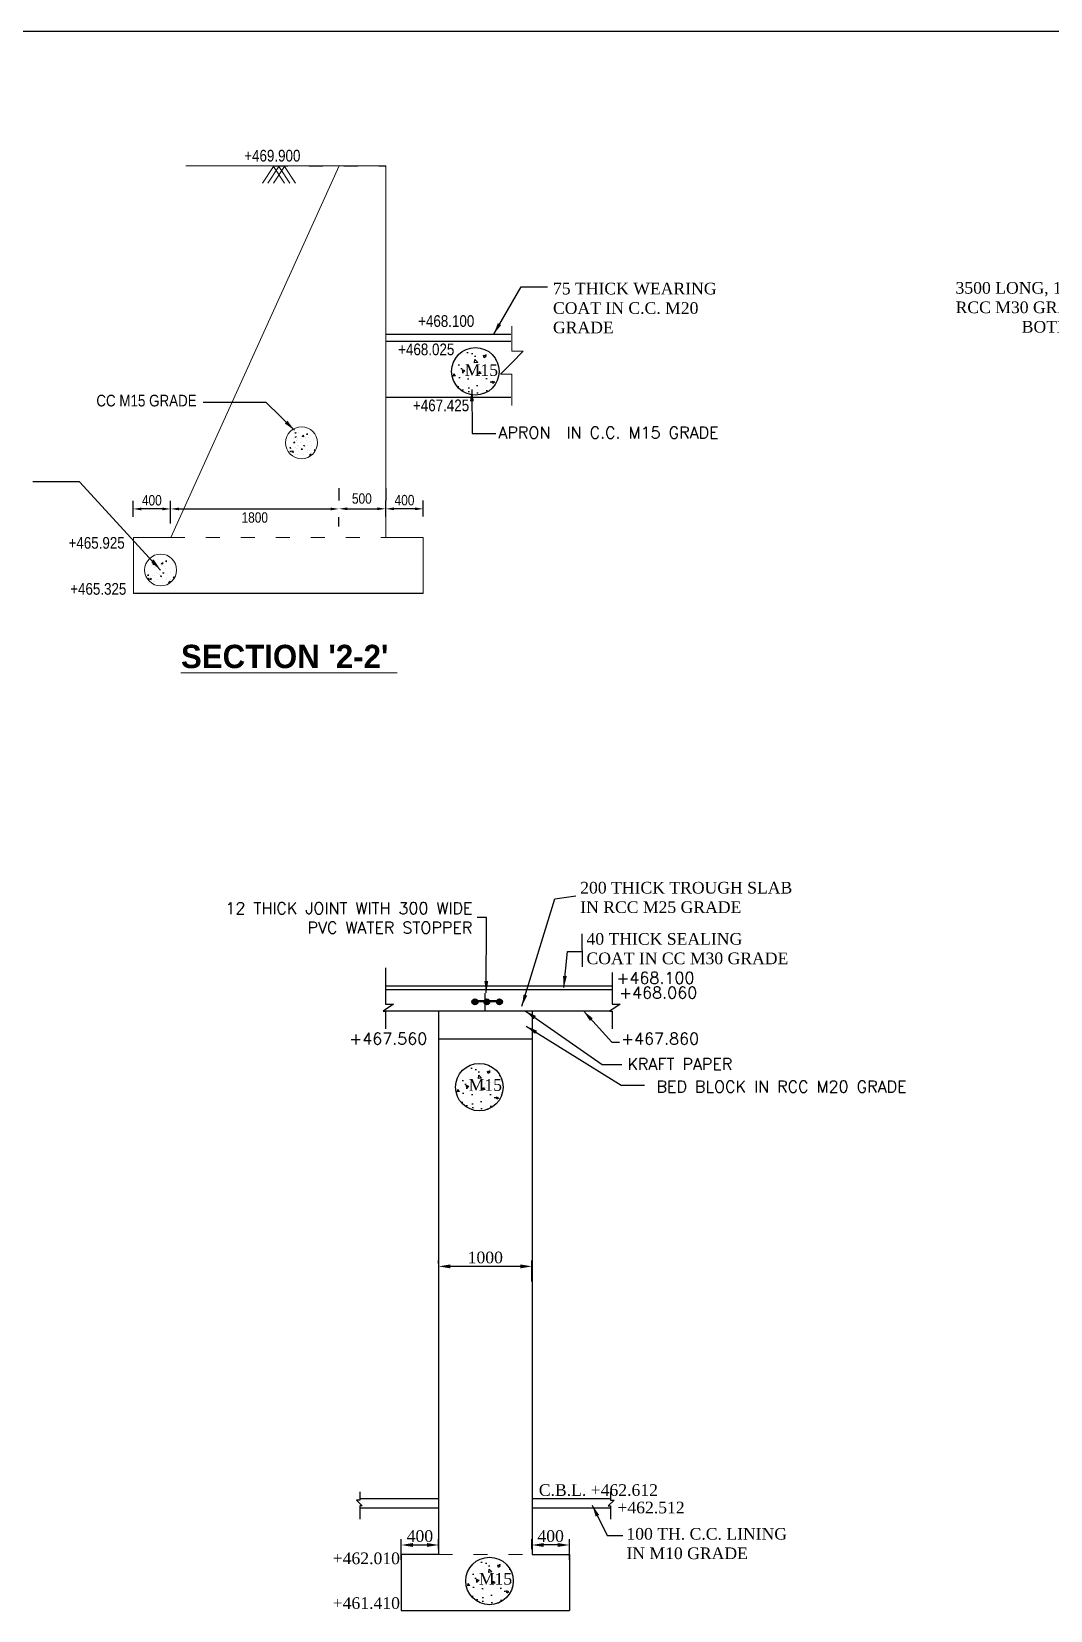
# Model space of a CAD drawing. Header units: millimetres. Extents: x 80 to 6605, y 46 to 2491.
# Drawn here: x 5779.7 to 5997.8, y 347.5 to 685.7 of the extents above; entities that cross this region are included whole.
import ezdxf

# ---------------------------------------------------------------- set-up
doc = ezdxf.new("R2010")
doc.units = ezdxf.units.MM
doc.linetypes.add('ACAD_ISO03W100', pattern=[30, 12, -18])
doc.layers.add('TEXT_GENERAL', color=4, linetype='Continuous')
doc.styles.add('ARIAL NARROW', font='ARIALN.TTF')
doc.styles.add('CITYBLUEPR', font='cityb___.ttf')
doc.styles.add('ROMANS', font='romans.shx', dxfattribs={"height": 2.5})
doc.styles.get("Standard").update_dxf_attribs({"font": 'times.ttf', "height": 2.5})
doc.styles.add('TIMES NEW ROMAN', font='times.ttf')
doc.styles.add('TNR_2.5', font='times.ttf', dxfattribs={"height": 2.5})
doc.dimstyles.new('ISO-25', dxfattribs={"dimtxt": 2.5, "dimasz": 2.5, "dimexe": 1.25, "dimexo": 0.625, "dimtad": 1, "dimlfac": 25, "dimtxsty": 'Standard', "dimcen": 2.5, "dimadec": 0, "dimazin": 0, "dimtfac": 1, "dimtmove": 0, "dimatfit": 3, "dimfxl": 1, "dimarcsym": 0})
doc.dimstyles.new('STANDARD$0', dxfattribs={"dimscale": 88.888889, "dimtxt": 0.02, "dimasz": 0.02, "dimexe": 0.1, "dimexo": 0.1, "dimgap": 0.09, "dimtad": 2, "dimtih": 1, "dimtoh": 1, "dimdec": 0, "dimzin": 1, "dimdsep": 46, "dimtxsty": 'Standard', "dimcen": 0.09, "dimadec": 0, "dimazin": 0, "dimtfac": 1, "dimtdec": 4, "dimtofl": 0, "dimtmove": 0, "dimatfit": 3, "dimfxl": 1, "dimtolj": 1, "dimtzin": 1, "dimarcsym": 0})
doc.dimstyles.new('STYLE_ESH', dxfattribs={"dimtxt": 2.5, "dimasz": 2.5, "dimexe": 1, "dimexo": 0.625, "dimtad": 0, "dimtih": 1, "dimtoh": 1, "dimdec": 0, "dimlfac": 100, "dimzin": 9, "dimdsep": 46, "dimtxsty": 'TNR_2.5', "dimcen": 2.5, "dimadec": 0, "dimazin": 2, "dimtfac": 1, "dimtdec": 0, "dimtofl": 0, "dimtmove": 2, "dimatfit": 3, "dimfxl": 1, "dimarcsym": 0})

# ---------------------------------------------------------------- blocks, each defined once
blk = doc.blocks.new('*D107')
at = {"layer": 'Defpoints', "color": 0, "transparency": 16777216}
for p in [(5801.39, 583.43), (5801.39, 577.32), (5809.44, 577.32)]:
    blk.add_point(p, dxfattribs=at)
at = {"layer": 'TEXT_GENERAL', "color": 0, "lineweight": -2, "transparency": 16777216}
for p, q in [((5801.39, 581.76), (5801.39, 585.2)), ((5809.44, 581.76), (5809.44, 585.2)), ((5807.66, 583.43), (5803.17, 583.43))]:
    blk.add_line(p, q, dxfattribs=at)
at = {"layer": 'TEXT_GENERAL', "color": 0, "transparency": 16777216}
for points in [[(5803.17, 583.72), (5803.17, 583.13), (5801.39, 583.43)], [(5807.66, 583.72), (5807.66, 583.13), (5809.44, 583.43)]]:
    blk.add_solid(points, dxfattribs=at)
at = {"layer": 'TEXT_GENERAL', "color": 0, "lineweight": 9, "transparency": 16777216, "insert": (5805.41, 585.27), "char_height": 2.222, "attachment_point": 5, "style": 'ARIAL NARROW'}
blk.add_mtext('\\A1;400', dxfattribs=at)
blk = doc.blocks.new('*D108')
at = {"layer": 'Defpoints', "color": 0, "transparency": 16777216}
for p in [(5809.44, 584.73), (5845.47, 584.09), (5845.47, 583.43)]:
    blk.add_point(p, dxfattribs=at)
at = {"layer": 'TEXT_GENERAL', "color": 0, "lineweight": -2, "transparency": 16777216}
for p, q in [((5809.44, 580.28), (5809.44, 581.65)), ((5811.22, 583.43), (5843.69, 583.43)), ((5845.47, 579.64), (5845.47, 581.65))]:
    blk.add_line(p, q, dxfattribs=at)
at = {"layer": 'TEXT_GENERAL', "color": 0, "transparency": 16777216}
for points in [[(5811.22, 583.72), (5811.22, 583.13), (5809.44, 583.43)], [(5843.69, 583.72), (5843.69, 583.13), (5845.47, 583.43)]]:
    blk.add_solid(points, dxfattribs=at)
at = {"layer": 'TEXT_GENERAL', "color": 0, "lineweight": 9, "transparency": 16777216, "insert": (5827.45, 581.58), "char_height": 2.222, "attachment_point": 5, "style": 'ARIAL NARROW'}
blk.add_mtext('\\A1;1800', dxfattribs=at)
blk = doc.blocks.new('*D109')
at = {"layer": 'Defpoints', "color": 0, "transparency": 16777216}
for p in [(5855.49, 583.45), (5855.49, 577.35), (5863.54, 577.35)]:
    blk.add_point(p, dxfattribs=at)
at = {"layer": 'TEXT_GENERAL', "color": 0, "lineweight": -2, "transparency": 16777216}
for p, q in [((5855.49, 581.79), (5855.49, 585.23)), ((5863.54, 581.79), (5863.54, 585.23)), ((5861.76, 583.45), (5857.27, 583.45))]:
    blk.add_line(p, q, dxfattribs=at)
at = {"layer": 'TEXT_GENERAL', "color": 0, "transparency": 16777216}
for points in [[(5857.27, 583.75), (5857.27, 583.16), (5855.49, 583.45)], [(5861.76, 583.75), (5861.76, 583.16), (5863.54, 583.45)]]:
    blk.add_solid(points, dxfattribs=at)
at = {"layer": 'TEXT_GENERAL', "color": 0, "lineweight": 9, "transparency": 16777216, "insert": (5859.52, 585.3), "char_height": 2.222, "attachment_point": 5, "style": 'ARIAL NARROW'}
blk.add_mtext('\\A1;400', dxfattribs=at)
blk = doc.blocks.new('*D106')
at = {"layer": 'Defpoints', "color": 0, "transparency": 16777216}
for p in [(5845.49, 583.46), (5855.49, 583.46), (5855.49, 583.46)]:
    blk.add_point(p, dxfattribs=at)
at = {"layer": 'TEXT_GENERAL', "color": 0, "lineweight": -2, "transparency": 16777216}
for p, q in [((5845.49, 587.91), (5845.49, 585.24)), ((5855.49, 587.91), (5855.49, 585.24)), ((5847.26, 583.46), (5853.71, 583.46))]:
    blk.add_line(p, q, dxfattribs=at)
at = {"layer": 'TEXT_GENERAL', "color": 0, "transparency": 16777216}
for points in [[(5847.26, 583.76), (5847.26, 583.17), (5845.49, 583.46)], [(5853.71, 583.76), (5853.71, 583.17), (5855.49, 583.46)]]:
    blk.add_solid(points, dxfattribs=at)
at = {"layer": 'TEXT_GENERAL', "color": 0, "lineweight": 9, "transparency": 16777216, "insert": (5850.39, 585.65), "char_height": 2.222, "attachment_point": 5, "style": 'ARIAL NARROW'}
blk.add_mtext('\\A1;500', dxfattribs=at)
blk = doc.blocks.new('*D115')
at = {"color": 0, "lineweight": -2, "ltscale": 6, "transparency": 16777216}
for p, q in [((5886.82, 360.65), (5886.82, 362.79)), ((5894.82, 358.33), (5894.82, 362.79)), ((5892.32, 361.54), (5889.32, 361.54))]:
    blk.add_line(p, q, dxfattribs=at)
at = {"color": 0, "ltscale": 6, "transparency": 16777216}
for points in [[(5889.32, 361.96), (5889.32, 361.13), (5886.82, 361.54)], [(5892.32, 361.96), (5892.32, 361.13), (5894.82, 361.54)]]:
    blk.add_solid(points, dxfattribs=at)
at = {"layer": 'Defpoints', "color": 0, "ltscale": 6, "transparency": 16777216}
for p in [(5886.82, 361.54), (5886.82, 360.03), (5894.82, 357.7)]:
    blk.add_point(p, dxfattribs=at)
at = {"color": 0, "ltscale": 6, "transparency": 16777216, "insert": (5890.82, 363.44), "char_height": 2.5, "attachment_point": 5}
blk.add_mtext('400', dxfattribs=at)
blk = doc.blocks.new('*D113')
at = {"color": 0, "lineweight": -2, "ltscale": 6, "transparency": 16777216}
for p, q in [((5858.82, 358.33), (5858.82, 362.79)), ((5866.82, 360.65), (5866.82, 362.79)), ((5861.32, 361.54), (5864.32, 361.54))]:
    blk.add_line(p, q, dxfattribs=at)
at = {"color": 0, "ltscale": 6, "transparency": 16777216}
for points in [[(5861.32, 361.96), (5861.32, 361.13), (5858.82, 361.54)], [(5864.32, 361.96), (5864.32, 361.13), (5866.82, 361.54)]]:
    blk.add_solid(points, dxfattribs=at)
at = {"layer": 'Defpoints', "color": 0, "ltscale": 6, "transparency": 16777216}
for p in [(5866.82, 361.54), (5866.82, 360.03), (5858.82, 357.7)]:
    blk.add_point(p, dxfattribs=at)
at = {"color": 0, "ltscale": 6, "transparency": 16777216, "insert": (5862.82, 363.44), "char_height": 2.5, "attachment_point": 5}
blk.add_mtext('400', dxfattribs=at)
blk = doc.blocks.new('*D116')
at = {"color": 0, "lineweight": -2, "ltscale": 6, "transparency": 16777216}
for p, q in [((5866.82, 421.83), (5866.82, 422.46)), ((5884.32, 421.21), (5869.32, 421.21)), ((5886.82, 417.99), (5886.82, 422.46))]:
    blk.add_line(p, q, dxfattribs=at)
at = {"color": 0, "ltscale": 6, "transparency": 16777216}
for points in [[(5869.32, 421.62), (5869.32, 420.79), (5866.82, 421.21)], [(5884.32, 421.62), (5884.32, 420.79), (5886.82, 421.21)]]:
    blk.add_solid(points, dxfattribs=at)
at = {"layer": 'Defpoints', "color": 0, "ltscale": 6, "transparency": 16777216}
for p in [(5866.82, 421.21), (5866.82, 421.21), (5886.82, 417.36)]:
    blk.add_point(p, dxfattribs=at)
at = {"color": 0, "ltscale": 6, "transparency": 16777216, "insert": (5876.82, 423.1), "char_height": 2.5, "attachment_point": 5}
blk.add_mtext('1000', dxfattribs=at)

msp = doc.modelspace()

# ---------------------------------------------------------------- hatches: boundary and pattern name
h = msp.add_hatch()
h.set_pattern_fill('AR-CONC', color=0, scale=0.03, style=0)
h.set_pattern_definition([(130, (5958.6364, 506.8527), (-5.46554, -0.47817), [0.5715, -6.2865]), (185, (5958.6364, 506.8527), (1.05728, 5.7317), [0.4572, -5.0292]), (79.549, (5958.181, 506.813), (-4.40828, 5.2535), [0.4857, -5.3427]), (133.816, (5958.6364, 508.377), (-8.13237, -1.26127), [0.85725, -9.42975]), (83.3644, (5957.959, 508.2716), (-7.12213, 7.42277), [0.72855, -8.01405]), (188.816, (5958.6364, 508.377), (-7.12214, 7.42275), [0.6858, -7.5438]), (159, (5957.8744, 507.9957), (-4.54845, -3.06797), [0.5715, -6.2865]), (214, (5957.8744, 507.9957), (-1.85406, 5.52564), [0.4572, -5.0292]), (108.5486, (5957.4954, 507.74), (-6.4025, 2.45769), [0.4857, -5.3427]), (142.5, (5958.6364, 506.8527), (-0.092658, 2.53665), [0, -4.96824, 0, -5.1054, 0, -5.04825]), (172.5, (5958.6364, 506.8527), (-2.00459, 3.005417), [0, -2.91084, 0, -4.85394, 0, -1.92405]), (212.5, (5960.3357, 506.8527), (-4.067718, -0.171862), [0, -1.905, 0, -5.9436, 0, -7.8867]), (222.5, (5961.0977, 506.8527), (-4.443875, 0.762795), [0, -2.4765, 0, -3.94716, 0, -5.6007])])
h.paths.add_polyline_path([(5870.49553, 615.76144, -0.346392158), (5876.49553, 617.65833), (5876.49553, 608.13991, -0.346392158), (5870.49553, 610.0368)])
h.paths.add_polyline_path([(5876.49553, 617.65833, -0.312101352), (5879.78684, 612.89912, -0.312101352), (5876.49553, 608.13991)])
h.paths.add_polyline_path([(5869.61375, 612.89912, -0.150541428), (5870.49553, 615.76144), (5870.49553, 610.0368, -0.150541428)])
for points in [[(5875.24339, 477.86917, 1), (5873.94625, 477.86917, 1)], [(5877.80262, 477.86917, 1), (5876.50548, 477.86917, 1)], [(5880.50729, 477.86917, 1), (5879.21014, 477.86917, 1)]]:
    msp.add_hatch(color=0).paths.add_polyline_path(points)
h = msp.add_hatch()
h.set_pattern_fill('AR-CONC', color=0, scale=0.03, style=0)
h.set_pattern_definition([(130, (5959.479, 353.5583), (-5.46554, -0.47817), [0.5715, -6.2865]), (185, (5959.479, 353.5583), (1.05728, 5.7317), [0.4572, -5.0292]), (79.549, (5959.024, 353.5185), (-4.40828, 5.2535), [0.4857, -5.3427]), (133.816, (5959.479, 355.082), (-8.13237, -1.26127), [0.85725, -9.42975]), (83.3644, (5958.8015, 354.977), (-7.12213, 7.42277), [0.72855, -8.01405]), (188.816, (5959.479, 355.082), (-7.12214, 7.42275), [0.6858, -7.5438]), (159, (5958.717, 354.7013), (-4.54845, -3.06797), [0.5715, -6.2865]), (214, (5958.717, 354.7013), (-1.85406, 5.52564), [0.4572, -5.0292]), (108.5486, (5958.338, 354.4456), (-6.4025, 2.45769), [0.4857, -5.3427]), (142.5, (5959.4792, 353.5583), (-0.092658, 2.53665), [0, -4.96824, 0, -5.1054, 0, -5.04825]), (172.5, (5959.4792, 353.5583), (-2.00459, 3.005417), [0, -2.91084, 0, -4.85394, 0, -1.92405]), (212.5, (5961.1785, 353.5583), (-4.067718, -0.171862), [0, -1.905, 0, -5.9436, 0, -7.8867]), (222.5, (5961.9405, 353.5583), (-4.443875, 0.762795), [0, -2.4765, 0, -3.94716, 0, -5.6007])])
h.paths.add_polyline_path([(5871.33832, 462.46705, -0.346392158), (5877.33832, 464.36394), (5877.33832, 454.84553, -0.346392158), (5871.33832, 456.74241)])
h.paths.add_polyline_path([(5877.33832, 464.36394, -0.312101352), (5880.62963, 459.60473, -0.312101352), (5877.33832, 454.84553)])
h.paths.add_polyline_path([(5870.45654, 459.60473, -0.150541428), (5871.33832, 462.46705), (5871.33832, 456.74241, -0.150541428)])
h = msp.add_hatch()
h.set_pattern_fill('AR-CONC', color=0, scale=0.03, style=0)
h.set_pattern_definition([(130, (5961.6654, 247.79), (-5.46554, -0.47817), [0.5715, -6.2865]), (185, (5961.6654, 247.79), (1.05728, 5.7317), [0.4572, -5.0292]), (79.549, (5961.21, 247.75), (-4.40828, 5.2535), [0.4857, -5.3427]), (133.816, (5961.6654, 249.314), (-8.13237, -1.26127), [0.85725, -9.42975]), (83.3644, (5960.988, 249.209), (-7.12213, 7.42277), [0.72855, -8.01405]), (188.816, (5961.665, 249.314), (-7.12214, 7.42275), [0.6858, -7.5438]), (159, (5960.9034, 248.933), (-4.54845, -3.06797), [0.5715, -6.2865]), (214, (5960.9034, 248.933), (-1.85406, 5.52564), [0.4572, -5.0292]), (108.5486, (5960.5244, 248.6773), (-6.4025, 2.45769), [0.4857, -5.3427]), (142.5, (5961.6654, 247.79), (-0.092658, 2.53665), [0, -4.96824, 0, -5.1054, 0, -5.04825]), (172.5, (5961.6654, 247.79), (-2.00459, 3.005417), [0, -2.91084, 0, -4.85394, 0, -1.92405]), (212.5, (5963.3647, 247.79), (-4.067718, -0.171862), [0, -1.905, 0, -5.9436, 0, -7.8867]), (222.5, (5964.1267, 247.79), (-4.443875, 0.762795), [0, -2.4765, 0, -3.94716, 0, -5.6007])])
h.paths.add_polyline_path([(5873.52452, 356.69872, -0.346392158), (5879.52452, 358.59561), (5879.52452, 349.07719, -0.346392158), (5873.52452, 350.97408)])
h.paths.add_polyline_path([(5879.52452, 358.59561, -0.312101352), (5882.81582, 353.8364, -0.312101352), (5879.52452, 349.07719)])
h.paths.add_polyline_path([(5872.64274, 353.8364, -0.150541428), (5873.52452, 356.69872), (5873.52452, 350.97408, -0.150541428)])

# ---------------------------------------------------------------- linework, layer by layer
at = {"color": 0}
for p, q in [((6440.81445, 685.66503), (5550.81445, 685.66503)), ((5855.51389, 620.84995), (5882.31987, 620.84995)), ((5855.51389, 619.34995), (5882.31987, 619.34995)), ((5829.90236, 606.2544), (5816.43076, 606.20489)), ((5855.53202, 607.34995), (5882.31987, 607.34995)), ((5863.54036, 565.35323), (5801.48577, 565.32198)), ((5897.49917, 492.43921), (5897.57471, 485.34243)), ((5880.48248, 478.06238), (5873.94632, 478.06238)), ((5880.48248, 477.97909), (5873.94632, 477.97909)), ((5880.48248, 477.97909), (5873.94632, 477.97909)), ((5880.48248, 477.93909), (5873.94632, 477.93909)), ((5880.48248, 477.93909), (5873.94632, 477.93909)), ((5880.48248, 477.89909), (5873.94632, 477.89909)), ((5880.48248, 477.89909), (5873.94632, 477.89909)), ((5880.48248, 477.85909), (5873.94632, 477.85909)), ((5880.48248, 477.85909), (5873.94632, 477.85909))]:
    msp.add_line(p, q, dxfattribs=at)
at = {"color": 0, "ltscale": 6}
for p, q in [((5855.42384, 485.18444), (5855.42384, 477.37878)), ((5903.9738, 484.12053), (5903.9738, 477.37878)), ((5855.42384, 481.32738), (5903.9738, 481.32738)), ((5855.42384, 480.52738), (5903.9738, 480.52738)), ((5857.17848, 477.37878), (5854.93198, 475.85009)), ((5855.42384, 477.37878), (5857.17848, 477.37878)), ((5876.82375, 475.92738), (5876.82375, 479.72738)), ((5905.72844, 477.37878), (5903.48195, 475.85009)), ((5903.9738, 477.37878), (5905.72844, 477.37878)), ((5854.93198, 475.85009), (5855.42384, 475.85009)), ((5855.04557, 475.92738), (5903.59554, 475.92738)), ((5855.42384, 475.85009), (5855.42384, 472.08758)), ((5866.82375, 475.92738), (5866.82375, 436.01546)), ((5866.82375, 475.92738), (5886.82375, 475.92738)), ((5886.82375, 475.92738), (5886.82375, 436.48848)), ((5903.48195, 475.85009), (5903.9738, 475.85009)), ((5903.9738, 475.85009), (5903.9738, 472.08758)), ((5866.82375, 469.92738), (5886.82375, 469.92738)), ((5886.82375, 436.48848), (5886.82375, 359.52738)), ((5866.82375, 436.01546), (5866.82375, 359.52738)), ((5849.98242, 372.89797), (5849.98242, 371.12984)), ((5903.66509, 372.89797), (5903.66509, 371.12984)), ((5849.98242, 371.12984), (5849.22407, 371.12984)), ((5849.22407, 371.12984), (5850.48797, 369.95109)), ((5849.98242, 371.52738), (5866.82375, 371.52738)), ((5850.48797, 369.95109), (5849.98242, 369.95109)), ((5849.98242, 369.95109), (5849.98242, 367.08841)), ((5849.98242, 369.52738), (5866.82375, 369.52738)), ((5886.82375, 371.52738), (5903.59554, 371.52738)), ((5886.82375, 369.52738), (5903.59554, 369.52738)), ((5904.42344, 371.12984), (5903.15953, 369.95109)), ((5903.15953, 369.95109), (5903.66509, 369.95109)), ((5903.66509, 371.12984), (5904.42344, 371.12984)), ((5903.66509, 369.95109), (5903.66509, 367.08841)), ((5858.82375, 359.52738), (5858.82375, 347.52738)), ((5866.82375, 359.52738), (5858.82375, 359.52738)), ((5886.82375, 359.52738), (5894.82375, 359.52738)), ((5894.82375, 359.52738), (5894.82375, 347.52738)), ((5858.82375, 347.52738), (5894.82375, 347.52738))]:
    msp.add_line(p, q, dxfattribs=at)
at = {"color": 0}
for centre, radius in [((5874.7003, 612.89912), 5.08654), ((5874.59482, 477.86917), 0.64857), ((5877.15405, 477.86917), 0.64857), ((5879.85872, 477.86917), 0.64857), ((5875.54308, 459.60473), 5.08654), ((5877.72928, 353.8364), 5.08654)]:
    msp.add_circle(centre, radius, dxfattribs=at)
at = {"layer": 'TEXT_GENERAL', "color": 0, "lineweight": 9}
for p, q in [((5809.48577, 577.34736), (5845.51824, 656.89995)), ((5855.51824, 656.89995), (5812.67897, 656.89995)), ((5855.51824, 656.89995), (5812.67897, 656.89995)), ((5831.43853, 656.78299), (5829.08579, 653.17838)), ((5831.43853, 656.77367), (5829.08579, 653.16905)), ((5832.63269, 656.78299), (5830.27995, 653.17838)), ((5832.63269, 656.77367), (5830.27995, 653.16905)), ((5831.43853, 656.78299), (5833.79127, 653.17838)), ((5831.43853, 656.77367), (5833.79127, 653.16905)), ((5833.82685, 656.77367), (5831.47411, 653.16905)), ((5832.63269, 656.78299), (5834.98543, 653.17838)), ((5832.63269, 656.77367), (5834.98543, 653.16905)), ((5833.82685, 656.78299), (5836.17959, 653.17838)), ((5833.82685, 656.77367), (5836.17959, 653.16905)), ((5855.51824, 656.89995), (5855.54036, 577.34754)), ((5882.48499, 622.59643), (5882.48499, 617.24289)), ((5882.48499, 617.24289), (5884.9359, 617.24289)), ((5884.9359, 617.24289), (5882.49152, 614.6943)), ((5880.04715, 612.27277), (5882.49152, 614.6943)), ((5882.48499, 612.27277), (5880.04715, 612.27277)), ((5882.48499, 605.59189), (5882.48499, 612.27277)), ((5835.80632, 598.5929), (5835.80632, 598.5929)), ((5836.0451, 599.64259), (5836.27283, 599.62267)), ((5836.04681, 599.64281), (5836.17193, 599.79192)), ((5836.06878, 598.83462), (5836.25829, 598.70678)), ((5836.06904, 598.83521), (5836.33581, 598.93761)), ((5836.27481, 599.61696), (5836.24254, 599.79192)), ((5836.25858, 598.70715), (5836.33584, 598.93738)), ((5836.37007, 599.75133), (5836.37007, 599.75133)), ((5836.8381, 599.77953), (5836.8381, 599.77953)), ((5837.52299, 598.87856), (5837.52299, 598.87856)), ((5837.56819, 598.60066), (5837.56819, 598.60066)), ((5837.6226, 598.94391), (5837.91935, 599.25319)), ((5837.62344, 598.94146), (5837.96229, 598.88891)), ((5837.96168, 598.89052), (5837.91959, 599.25236)), ((5838.51568, 599.4035), (5838.74341, 599.38358)), ((5838.5174, 599.40372), (5838.70107, 599.62262)), ((5838.74538, 599.37786), (5838.70133, 599.61668)), ((5839.01116, 598.79063), (5839.01116, 598.79063)), ((5839.47919, 599.14682), (5839.47919, 599.14682)), ((5834.94766, 596.42295), (5835.17539, 596.40303)), ((5834.94939, 596.42317), (5835.13306, 596.64206)), ((5834.98127, 595.78801), (5835.17079, 595.66018)), ((5834.98154, 595.7886), (5835.24831, 595.89101)), ((5835.05653, 595.38094), (5835.05653, 595.38094)), ((5835.10286, 596.64926), (5835.10286, 596.64926)), ((5835.11658, 596.36595), (5835.11658, 596.36595)), ((5835.17736, 596.39728), (5835.13331, 596.6361)), ((5835.17108, 595.66054), (5835.24833, 595.89078)), ((5835.388, 595.5718), (5835.68476, 595.88108)), ((5835.38885, 595.56935), (5835.7277, 595.51679)), ((5835.72709, 595.51842), (5835.685, 595.88025)), ((5835.7736, 597.58138), (5836.00133, 597.56146)), ((5835.77533, 597.5816), (5835.95901, 597.8005)), ((5835.9288, 597.8077), (5835.9288, 597.8077)), ((5835.94252, 597.52438), (5835.94252, 597.52438)), ((5836.0033, 597.55572), (5835.95925, 597.79454)), ((5836.07038, 596.49151), (5836.07038, 596.49151)), ((5836.33342, 598.0648), (5836.33342, 598.0648)), ((5836.3932, 598.09036), (5836.3932, 598.09036)), ((5836.43627, 596.46752), (5836.43627, 596.46752)), ((5836.51105, 595.17878), (5836.51105, 595.17878)), ((5836.61439, 598.47509), (5836.61439, 598.47509)), ((5836.67374, 597.038), (5836.67374, 597.038)), ((5836.77321, 595.6666), (5836.77321, 595.6666)), ((5836.81954, 596.93492), (5836.81954, 596.93492)), ((5837.19653, 597.57858), (5837.19653, 597.57858)), ((5837.25116, 596.68149), (5837.25116, 596.68149)), ((5837.41823, 596.18386), (5837.64596, 596.16394)), ((5837.41997, 596.18408), (5837.60365, 596.40298)), ((5837.47666, 597.61023), (5837.47666, 597.61023)), ((5837.64793, 596.15818), (5837.60388, 596.397)), ((5837.92033, 597.01685), (5838.10985, 596.88902)), ((5837.9206, 597.01745), (5838.00658, 597.05045)), ((5838.11014, 596.88939), (5838.16418, 597.05045)), ((5838.29317, 598.4462), (5838.29317, 598.4462)), ((5838.39602, 596.84892), (5838.39602, 596.84892)), ((5838.42706, 598.00443), (5838.42706, 598.00443)), ((5838.65507, 595.49556), (5838.65507, 595.49556)), ((5838.7076, 596.95206), (5838.7076, 596.95206)), ((5838.7294, 595.93486), (5838.7294, 595.93486)), ((5839.192, 594.94117), (5839.48876, 595.25045)), ((5839.43286, 597.8785), (5839.43286, 597.8785)), ((5839.53109, 594.88778), (5839.48899, 595.24962)), ((5839.60886, 595.62113), (5839.60886, 595.62113)), ((5839.65736, 596.99827), (5839.65736, 596.99827)), ((5840.15099, 595.94478), (5840.37872, 595.92485)), ((5840.15274, 595.94499), (5840.33642, 596.16389)), ((5835.06808, 594.98881), (5835.06808, 594.98881)), ((5836.194, 595.0911), (5836.194, 595.0911)), ((5837.96567, 595.00517), (5837.96567, 595.00517)), ((5839.19285, 594.93871), (5839.5317, 594.88615)), ((5809.48577, 577.33988), (5801.48577, 577.32217)), ((5801.48577, 577.33988), (5801.48577, 565.32198)), ((5863.54036, 577.34754), (5855.54036, 577.34754)), ((5863.54036, 577.34754), (5863.54036, 565.35323)), ((5805.59973, 572.38354), (5805.82746, 572.36362)), ((5805.60144, 572.38376), (5805.72656, 572.53287)), ((5805.6234, 571.57557), (5805.81292, 571.44773)), ((5805.62367, 571.57616), (5805.89044, 571.67856)), ((5805.82944, 572.35791), (5805.79717, 572.53287)), ((5805.81321, 571.4481), (5805.89047, 571.67833)), ((5806.65491, 572.52048), (5806.65491, 572.52048)), ((5807.33981, 571.61951), (5807.33981, 571.61951)), ((5807.43941, 571.68486), (5807.73617, 571.99414)), ((5807.44026, 571.68241), (5807.77911, 571.62986)), ((5807.7785, 571.63147), (5807.73641, 571.99331)), ((5808.33249, 572.14445), (5808.56022, 572.12453)), ((5808.33421, 572.14467), (5808.51789, 572.36357)), ((5808.5622, 572.11881), (5808.51815, 572.35763)), ((5804.50229, 569.1639), (5804.73002, 569.14398)), ((5804.50402, 569.16412), (5804.68769, 569.38301)), ((5804.5359, 568.52896), (5804.72542, 568.40113)), ((5804.53617, 568.52955), (5804.80294, 568.63196)), ((5804.61116, 568.12189), (5804.61116, 568.12189)), ((5804.65749, 569.39021), (5804.65749, 569.39021)), ((5804.67121, 569.1069), (5804.67121, 569.1069)), ((5804.73199, 569.13823), (5804.68794, 569.37705)), ((5804.72571, 568.40149), (5804.80296, 568.63173)), ((5804.94263, 568.31275), (5805.23939, 568.62203)), ((5804.94348, 568.3103), (5805.28233, 568.25774)), ((5805.28172, 568.25937), (5805.23962, 568.6212)), ((5805.36095, 571.33385), (5805.36095, 571.33385)), ((5805.625, 569.23246), (5805.625, 569.23246)), ((5805.88805, 570.80575), (5805.88805, 570.80575)), ((5805.9909, 569.20847), (5805.9909, 569.20847)), ((5806.21002, 570.83131), (5806.21002, 570.83131)), ((5806.43121, 571.21604), (5806.43121, 571.21604)), ((5806.49056, 569.77895), (5806.49056, 569.77895)), ((5806.59003, 568.40755), (5806.59003, 568.40755)), ((5806.63636, 569.67587), (5806.63636, 569.67587)), ((5807.01335, 570.31953), (5807.01335, 570.31953)), ((5807.06797, 569.42244), (5807.06797, 569.42244)), ((5807.23505, 568.92481), (5807.46278, 568.90489)), ((5807.23679, 568.92503), (5807.42046, 569.14393)), ((5807.29348, 570.35118), (5807.29348, 570.35118)), ((5807.385, 571.34161), (5807.385, 571.34161)), ((5807.46475, 568.89913), (5807.42069, 569.13795)), ((5807.73715, 569.7578), (5807.92666, 569.62997)), ((5807.73741, 569.7584), (5807.8234, 569.7914)), ((5807.92695, 569.63034), (5807.981, 569.7914)), ((5808.10999, 571.18715), (5808.10999, 571.18715)), ((5808.21283, 569.58987), (5808.21283, 569.58987)), ((5808.24388, 570.74538), (5808.24388, 570.74538)), ((5808.47189, 568.23651), (5808.47189, 568.23651)), ((5808.52442, 569.69301), (5808.52442, 569.69301)), ((5808.54622, 568.67581), (5808.54622, 568.67581)), ((5809.42568, 568.36208), (5809.42568, 568.36208)), ((5809.47418, 569.73922), (5809.47418, 569.73922)), ((5809.96781, 568.68573), (5810.19554, 568.6658)), ((5809.96956, 568.68594), (5810.15323, 568.90484)), ((5810.1975, 568.66002), (5810.15345, 568.89884)), ((5810.23188, 570.34566), (5810.23188, 570.34566)), ((5810.47068, 568.91972), (5810.47068, 568.91972)), ((5810.55828, 569.60708), (5810.55828, 569.60708)), ((5804.62271, 567.72976), (5804.62271, 567.72976)), ((5805.74863, 567.83205), (5805.74863, 567.83205)), ((5806.06568, 567.91973), (5806.06568, 567.91973)), ((5807.78249, 567.74612), (5807.78249, 567.74612)), ((5809.00882, 567.68212), (5809.30557, 567.9914)), ((5809.00966, 567.67966), (5809.34851, 567.6271)), ((5809.3479, 567.62873), (5809.30581, 567.99057))]:
    msp.add_line(p, q, dxfattribs=at)
at = {"layer": 'TEXT_GENERAL', "color": 0, "linetype": 'ACAD_ISO03W100', "lineweight": 9, "ltscale": 0.25}
for p, q in [((5825.51824, 656.89995), (5855.51824, 656.89995)), ((5825.51824, 656.89995), (5855.51824, 656.89995)), ((5831.51824, 656.8976), (5855.51824, 656.90163)), ((5831.51825, 656.84592), (5855.51825, 656.84995)), ((5831.51825, 656.84592), (5855.51825, 656.84995)), ((5855.5316, 620.84995), (5855.54036, 577.34754)), ((5809.48577, 577.33988), (5855.54036, 577.34754)), ((5866.82375, 359.52738), (5886.82375, 359.52738))]:
    msp.add_line(p, q, dxfattribs=at)
at = {"layer": 'TEXT_GENERAL', "color": 0, "lineweight": 9}
for centre in [(5837.47666, 597.61023), (5807.29348, 570.35118)]:
    msp.add_circle(centre, 3.41915, dxfattribs=at)

# ---------------------------------------------------------------- texts
at = {"color": 0, "style": 'ROMANS'}
for s, p in [('APRON  IN C.C. M15 GRADE', (5879.64041, 598.52777)), ('+468.100', (5904.90325, 481.75438)), ('+468.060', (5905.48319, 478.58212)), ('+467.560', (5847.6835, 468.7378)), ('+467.860', (5905.88825, 468.7378))]:
    msp.add_text(s, height=2.5, dxfattribs=at).set_placement(p)
at = {"color": 0, "char_height": 2.5}
for s, insert, width, attachment_point, style in [('75 THICK WEARING COAT IN C.C. M20 GRADE', (5891.31452, 631.87418), 42.7777778, 1, 'TNR_2.5'), ('3500 LONG, 150 THICK APPROACH SLAB IN RCC M30 GRADE WITH 12%%C BARS AT 150c/c BOTHWAYS AT TOP AND BOTTOM', (6053.15872, 632.02754), 77.5949564, 3, 'TIMES NEW ROMAN'), ('{\\Fsimplex.shx|c0;12\\Fsimplex.shx|c1; THICK JOINT WITH 300 WIDE PVC WATER STOPPER}', (5874.08058, 499.17142), 57.4179079, 3, 'ROMANS'), ('{\\Fsimplex.shx|c0;KRAFT PAPER}', (5907.24989, 463.27811), 160.8961, 7, 'ROMANS')]:
    msp.add_mtext(s, dxfattribs=dict(at, insert=insert, width=width, attachment_point=attachment_point, style=style))
for s, insert, width, attachment_point in [(' M15', (5879.55096, 614.42877), 33.227, 3), (' M15', (5880.39374, 461.31375), 33.227, 3), ('C.B.L. +462.612', (5888.28244, 374.56239), 26.0851, 1), (' +462.512', (5904.17153, 370.81561), 26.0851, 1), ('100 TH. C.C. LINING IN M10 GRADE', (5907.04199, 365.18075), 35, 1), ('+462.010', (5844.14484, 359.93533), 26.0851, 1), (' M15', (5882.57994, 355.54542), 33.227, 3), ('+461.410', (5844.14484, 350.35058), 26.0851, 1)]:
    msp.add_mtext(s, dxfattribs=dict(at, insert=insert, width=width, attachment_point=attachment_point))
at = {"color": 0, "char_height": 2.5, "attachment_point": 1}
for s, insert in [('200 THICK TROUGH SLAB\\PIN RCC M25 GRADE', (5897.14418, 503.5623)), ('40 THICK SEALING\\PCOAT IN CC M30 GRADE', (5898.49446, 492.59391))]:
    msp.add_mtext(s, dxfattribs=dict(at, insert=insert))
at = {"color": 0, "insert": (5913.47786, 458.47421), "char_height": 2.5, "attachment_point": 7, "style": 'ROMANS'}
msp.add_mtext('{\\Fsimplex.shx;BED BLOCK} {\\Fsimplex.shx;IN RCC M20} {\\Fsimplex.shx;GRADE}', dxfattribs=at)
at = {"layer": 'TEXT_GENERAL', "color": 0, "lineweight": 9}
for s, height, style, p in [('+469.900', 2.5, 'ARIAL NARROW', (5825.20274, 657.83711)), ('+468.100', 2.5, 'ARIAL NARROW', (5862.44068, 622.41796)), ('+468.025', 2.5, 'ARIAL NARROW', (5858.16472, 616.35333)), ('CC M15 GRADE', 2.5, 'ARIAL NARROW', (5793.5312, 605.38136)), ('+467.425', 2.5, 'ARIAL NARROW', (5861.34219, 604.35925)), ('+465.925', 2.5, 'ARIAL NARROW', (5787.57906, 574.91574)), ('+465.325', 2.5, 'ARIAL NARROW', (5787.93122, 565.06217)), ("%%USECTION '2-2' ", 5, 'CITYBLUEPR', (5811.64814, 549.33841))]:
    msp.add_text(s, height=height, dxfattribs=dict(at, style=style)).set_placement(p)

# ---------------------------------------------------------------- dimensions: what is measured, and where the dimension line sits
at = {"color": 0, "ltscale": 6}
dim = msp.add_linear_dim(base=(5866.82375, 421.20544), p1=(5886.82375, 417.3641), p2=(5866.82375, 421.20544), angle=180, text='1000', dimstyle='ISO-25', override={"dimtmove": 1}, dxfattribs=at)
dim.commit()
dim.dimension.update_dxf_attribs({"geometry": '*D116', "text_midpoint": (5876.82375, 423.10207)})
dim = msp.add_linear_dim(base=(5866.82375, 361.54199), p1=(5858.82375, 357.70065), p2=(5866.82375, 360.02738), text='400', dimstyle='ISO-25', dxfattribs=at)
dim.commit()
dim.dimension.update_dxf_attribs({"geometry": '*D113', "text_midpoint": (5862.82375, 363.43862)})
dim = msp.add_linear_dim(base=(5886.82375, 361.54199), p1=(5894.82375, 357.70065), p2=(5886.82375, 360.02738), angle=180, text='400', dimstyle='ISO-25', dxfattribs=at)
dim.commit()
dim.dimension.update_dxf_attribs({"geometry": '*D115', "text_midpoint": (5890.82375, 363.43862)})
at = {"layer": 'TEXT_GENERAL', "color": 0, "lineweight": 9}
for base, p1, p2, text, picture, middle in [((5801.38971, 583.42642), (5809.43807, 577.31947), (5801.38971, 577.31947), '400', '*D107', (5805.41389, 585.27214)), ((5855.492, 583.45449), (5863.54036, 577.34754), (5855.492, 577.34754), '400', '*D109', (5859.51618, 585.3002)), ((5845.46929, 583.42642), (5809.43807, 584.72899), (5845.46929, 584.08582), '1800', '*D108', (5827.45368, 581.58071))]:
    dim = msp.add_linear_dim(base=base, p1=p1, p2=p2, text=text, dimstyle='STANDARD$0', override={"dimtxt": 0.025, "dimexe": 0.02, "dimexo": 0.05, "dimgap": 0.008, "dimtxsty": 'ARIAL NARROW', "dimtmove": 2}, dxfattribs=at)
    dim.commit()
    dim.dimension.update_dxf_attribs({"geometry": picture, "text_midpoint": middle})
dim = msp.add_linear_dim(base=(5855.48519, 583.4624), p1=(5845.48519, 583.4624), p2=(5855.48519, 583.4624), text='500', dimstyle='STANDARD$0', override={"dimtxt": 0.025, "dimexe": 0.02, "dimexo": 0.05, "dimgap": 0.008, "dimtxsty": 'ARIAL NARROW', "dimtmove": 2}, dxfattribs=at)
dim.commit()
dim.dimension.update_dxf_attribs({"geometry": '*D106', "text_midpoint": (5850.38829, 585.64517), "dimtype": 160})

# ---------------------------------------------------------------- leaders
at = {"color": 0}
for points, dimstyle in [([(5878.61804, 620.84995), (5884.47292, 631.02245), (5890.11097, 631.02245)], 'STYLE_ESH'), ([(5873.93702, 609.00045), (5873.98956, 599.55548), (5879.10204, 599.55548)], 'ISO-25'), ([(5807.29348, 570.35118), (5789.92265, 589.20981), (5779.95207, 589.20981)], 'STYLE_ESH'), ([(5893.63009, 480.9122), (5894.4017, 488.66433), (5897.49917, 488.66433)], 'ISO-25')]:
    msp.add_leader(points, dimstyle=dimstyle, override={"dimgap": 0.625, "dimtad": 0}, dxfattribs=at)
at = {"color": 0, "annotation_type": 0, "has_hookline": 1, "hookline_direction": 0, "text_width": 44.1186}
msp.add_leader([(5884.6778, 476.93492), (5891.74128, 499.90265), (5896.24268, 500.56251)], dimstyle='ISO-25', override={"dimgap": 0.625, "dimtad": 0}, dxfattribs=at)
at = {"color": 0}
msp.add_leader([(5877.02735, 479.81936), (5877.04821, 495.90249), (5875.09853, 495.90249)], dimstyle='ISO-25', dxfattribs=at)
at = {"color": 0, "ltscale": 6}
for points in [[(5885.36691, 475.92738), (5901.8572, 464.4783), (5906.0619, 464.4783)], [(5897.83067, 475.92738), (5903.91922, 469.26388), (5905.57972, 469.26388)], [(5885.56881, 472.65737), (5905.93775, 460.00513), (5910.89235, 460.00513)]]:
    msp.add_leader(points, dimstyle='ISO-25', override={"dimgap": 0.625, "dimtad": 0}, dxfattribs=at)
at = {"color": 0, "ltscale": 0.5}
msp.add_leader([(5899.73421, 370.04965), (5902.91464, 363.57413), (5906.26247, 363.57413)], dimstyle='ISO-25', override={"dimgap": 0.625, "dimtad": 0}, dxfattribs=at)
at = {"layer": 'TEXT_GENERAL', "color": 0, "lineweight": 9}
msp.add_leader([(5835.94226, 600.27766), (5829.90236, 606.2544)], dimstyle='ISO-25', override={"dimgap": 0.625, "dimtad": 0}, dxfattribs=at)

doc.saveas('drawing.dxf')
